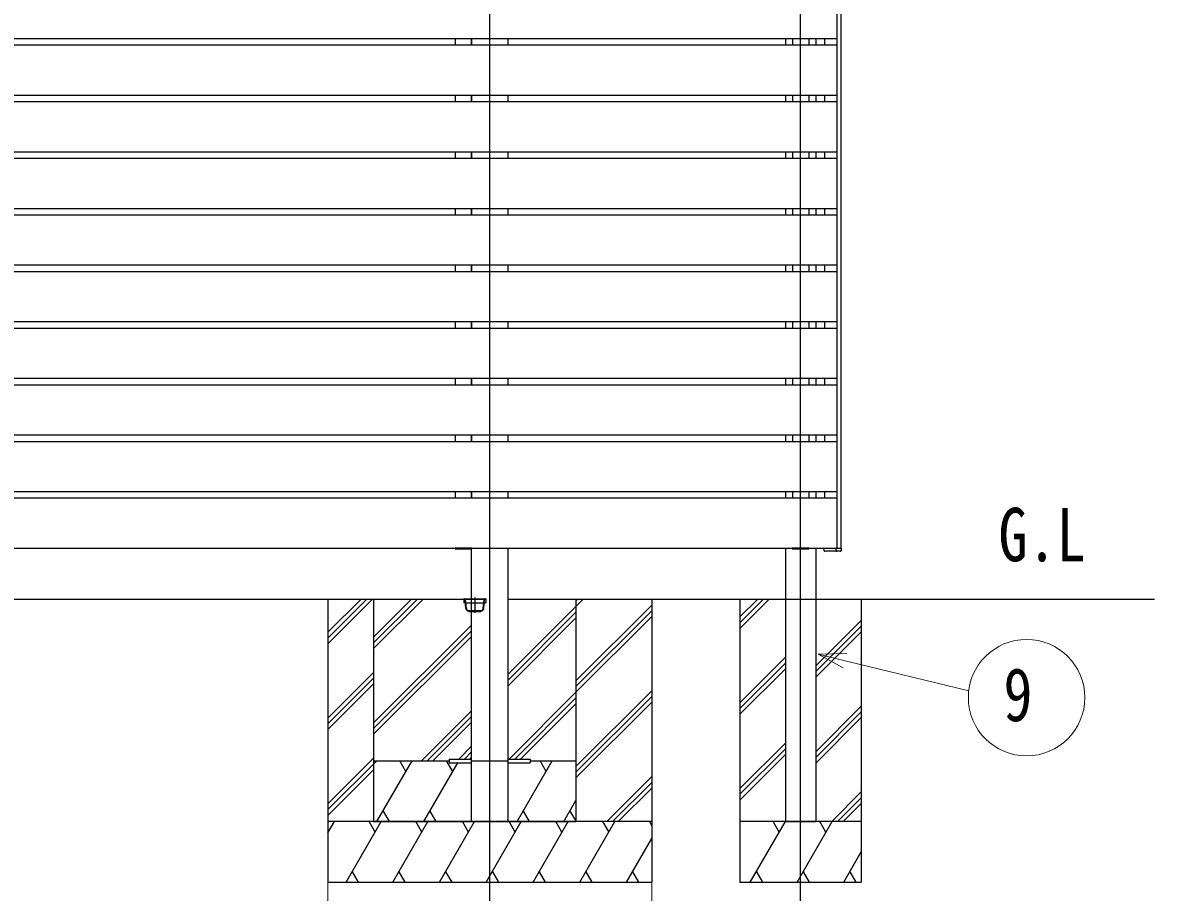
# Model space of a CAD drawing. Units: millimetres, scale not verified. Extents: x -16820 to 16820, y -11880 to 11880.
# Drawn here: x -872 to 1924, y -6975 to -4825 of the extents above; entities that cross this region are included whole.
import ezdxf
from ezdxf.enums import TextEntityAlignment as Align

# ---------------------------------------------------------------- set-up
doc = ezdxf.new("R2010")
doc.units = ezdxf.units.MM
doc.header["$LTSCALE"] = 60
for name, color, linetype in [('0-2_USER1', 3, 'Continuous'), ('0-4_YKK_12', 2, 'Continuous'), ('0-6_YKK_A1', 4, 'Continuous')]:
    doc.layers.add(name, color=color, linetype=linetype)
doc.layers.add('0-7_YKK_D', color=6, linetype='Continuous', lineweight=18)
doc.styles.add('ＭＳ ゴシック', font='')
doc.styles.get('ＭＳ ゴシック').set_extended_font_data('MS Gothic')

msp = doc.modelspace()

# ---------------------------------------------------------------- linework, layer by layer
at = {"layer": '0-4_YKK_12'}
for p, q in [((282.08, -7000), (282.08, -3379.97)), ((1050.08, -7000), (1050.08, -3752.5)), ((245.08, -6246), (245.08, -6284))]:
    msp.add_line(p, q, dxfattribs=at)
at = {"layer": '0-6_YKK_A1'}
for p, q in [((1140.08, -6124), (1140.08, -3760)), ((1150.08, -6124), (1150.08, -3760)), ((1139.58, -4740), (1139.58, -4864)), ((-3849.42, -4864), (1139.58, -4864)), ((196.88, -4864), (196.88, -4880)), ((236.88, -4880), (236.88, -4864)), ((236.88, -4864), (236.88, -4880)), ((327.28, -4880), (327.28, -4864)), ((1012.58, -4864), (1012.58, -4880)), ((1030.08, -4864), (1030.08, -4880)), ((1070.08, -4864), (1070.08, -4880)), ((1087.58, -4864), (1087.58, -4880)), ((1110.08, -4880), (1110.08, -4864)), ((-3849.42, -4880), (1139.58, -4880)), ((1139.58, -4880), (1139.58, -5004)), ((-3849.42, -5004), (1139.58, -5004)), ((196.88, -5004), (196.88, -5020)), ((236.88, -5020), (236.88, -5004)), ((236.88, -5004), (236.88, -5020)), ((327.28, -5020), (327.28, -5004)), ((1012.58, -5004), (1012.58, -5020)), ((1030.08, -5004), (1030.08, -5020)), ((1070.08, -5004), (1070.08, -5020)), ((1087.58, -5004), (1087.58, -5020)), ((1110.08, -5020), (1110.08, -5004)), ((-3849.42, -5020), (1139.58, -5020)), ((1139.58, -5020), (1139.58, -5144)), ((-3849.42, -5144), (1139.58, -5144)), ((196.88, -5144), (196.88, -5160)), ((236.88, -5160), (236.88, -5144)), ((236.88, -5144), (236.88, -5160)), ((327.28, -5160), (327.28, -5144)), ((1012.58, -5144), (1012.58, -5160)), ((1030.08, -5144), (1030.08, -5160)), ((1070.08, -5144), (1070.08, -5160)), ((1087.58, -5144), (1087.58, -5160)), ((1110.08, -5160), (1110.08, -5144)), ((-3849.42, -5160), (1139.58, -5160)), ((1139.58, -5160), (1139.58, -5284)), ((-3849.42, -5284), (1139.58, -5284)), ((196.88, -5284), (196.88, -5300)), ((236.88, -5300), (236.88, -5284)), ((236.88, -5284), (236.88, -5300)), ((327.28, -5300), (327.28, -5284)), ((1012.58, -5284), (1012.58, -5300)), ((1030.08, -5284), (1030.08, -5300)), ((1070.08, -5284), (1070.08, -5300)), ((1087.58, -5284), (1087.58, -5300)), ((1110.08, -5300), (1110.08, -5284)), ((-3849.42, -5300), (1139.58, -5300)), ((1139.58, -5300), (1139.58, -5424)), ((-3849.42, -5424), (1139.58, -5424)), ((196.88, -5424), (196.88, -5440)), ((236.88, -5440), (236.88, -5424)), ((236.88, -5424), (236.88, -5440)), ((327.28, -5440), (327.28, -5424)), ((1012.58, -5424), (1012.58, -5440)), ((1030.08, -5424), (1030.08, -5440)), ((1070.08, -5424), (1070.08, -5440)), ((1087.58, -5424), (1087.58, -5440)), ((1110.08, -5440), (1110.08, -5424)), ((-3849.42, -5440), (1139.58, -5440)), ((1139.58, -5440), (1139.58, -5564)), ((-3849.42, -5564), (1139.58, -5564)), ((196.88, -5564), (196.88, -5580)), ((236.88, -5580), (236.88, -5564)), ((236.88, -5564), (236.88, -5580)), ((327.28, -5580), (327.28, -5564)), ((1012.58, -5564), (1012.58, -5580)), ((1030.08, -5564), (1030.08, -5580)), ((1070.08, -5564), (1070.08, -5580)), ((1087.58, -5564), (1087.58, -5580)), ((1110.08, -5580), (1110.08, -5564)), ((-3849.42, -5580), (1139.58, -5580)), ((1139.58, -5580), (1139.58, -5704)), ((-3849.42, -5704), (1139.58, -5704)), ((196.88, -5704), (196.88, -5720)), ((236.88, -5720), (236.88, -5704)), ((236.88, -5704), (236.88, -5720)), ((327.28, -5720), (327.28, -5704)), ((1012.58, -5704), (1012.58, -5720)), ((1030.08, -5704), (1030.08, -5720)), ((1070.08, -5704), (1070.08, -5720)), ((1087.58, -5704), (1087.58, -5720)), ((1110.08, -5720), (1110.08, -5704)), ((-3849.42, -5720), (1139.58, -5720)), ((1139.58, -5720), (1139.58, -5844)), ((-3849.42, -5844), (1139.58, -5844)), ((196.88, -5844), (196.88, -5860)), ((236.88, -5860), (236.88, -5844)), ((236.88, -5844), (236.88, -5860)), ((327.28, -5860), (327.28, -5844)), ((1012.58, -5844), (1012.58, -5860)), ((1030.08, -5844), (1030.08, -5860)), ((1070.08, -5844), (1070.08, -5860)), ((1087.58, -5844), (1087.58, -5860)), ((1110.08, -5860), (1110.08, -5844)), ((-3849.42, -5860), (1139.58, -5860)), ((1139.58, -5860), (1139.58, -5984)), ((-3849.42, -5984), (1139.58, -5984)), ((196.88, -5984), (196.88, -6000)), ((236.88, -6000), (236.88, -5984)), ((236.88, -5984), (236.88, -6000)), ((327.28, -6000), (327.28, -5984)), ((1012.58, -5984), (1012.58, -6000)), ((1030.08, -5984), (1030.08, -6000)), ((1070.08, -5984), (1070.08, -6000)), ((1087.58, -5984), (1087.58, -6000)), ((1110.08, -6000), (1110.08, -5984)), ((-3849.42, -6000), (1139.58, -6000)), ((1139.58, -6000), (1139.58, -6124)), ((-3849.42, -6124), (1139.58, -6124)), ((237.38, -6124), (196.38, -6124)), ((236.88, -6800), (236.88, -6124)), ((237.38, -6124), (237.38, -6126)), ((327.28, -6800), (327.28, -6124)), ((1070.58, -6124), (1029.58, -6124)), ((1070.58, -6124), (1070.58, -6126)), ((1110.08, -6124), (1150.08, -6124)), ((1136.78, -6124), (1137.77, -6124)), ((1149.08, -6124), (1150.08, -6124)), ((1150.08, -6124), (1150.08, -6130.5)), ((1137.18, -6131.5), (1109.17, -6131.5)), ((1137.18, -6131.5), (1139.17, -6131.5)), ((1149.08, -6131.5), (1139.17, -6131.5)), ((-1309.72, -6250), (236.88, -6250)), ((-117.78, -6250), (-117.78, -6950)), ((-117.78, -6360.33), (-7.45, -6250)), ((-117.78, -6346.19), (-21.59, -6250)), ((-117.78, -6332.05), (-35.73, -6250)), ((-4.92, -6250), (-4.92, -6800)), ((-4.92, -6372.11), (117.19, -6250)), ((-4.92, -6357.97), (103.05, -6250)), ((-4.92, -6343.83), (88.91, -6250)), ((217.08, -6249), (273.08, -6249)), ((221.22, -6251), (217.58, -6251)), ((217.58, -6251), (217.58, -6259)), ((221.92, -6259), (217.58, -6259)), ((222.2, -6250.75), (221.18, -6250.75)), ((223.19, -6273.52), (221.21, -6250.91)), ((268.94, -6251), (221.22, -6251)), ((221.92, -6259), (268.24, -6259)), ((222.94, -6259.25), (221.94, -6259.25)), ((224.18, -6273.44), (222.2, -6250.83)), ((265.98, -6273.44), (267.95, -6250.83)), ((266.97, -6273.52), (268.95, -6250.91)), ((267.22, -6259.25), (268.22, -6259.25)), ((267.96, -6250.75), (268.98, -6250.75)), ((268.24, -6259), (272.58, -6259)), ((272.58, -6251), (268.94, -6251)), ((272.58, -6251), (272.58, -6259)), ((273.08, -6250), (273.08, -6249)), ((327.28, -6250), (1924.27, -6250)), ((327.28, -6252.05), (329.32, -6250)), ((495.08, -6267.97), (513.05, -6250)), ((495.08, -6253.83), (498.91, -6250)), ((495.08, -6250), (495.08, -6800)), ((682.22, -6250), (682.22, -6950)), ((900.08, -6250), (900.08, -6950)), ((900.08, -6294.18), (944.26, -6250)), ((900.08, -6308.32), (958.4, -6250)), ((900.08, -6322.46), (972.54, -6250)), ((1200.08, -6250), (1200.08, -6950)), ((229.16, -6278), (261.39, -6278)), ((261, -6279), (229.16, -6279)), ((260.08, -6281), (260.08, -6279)), ((327.28, -6435.89), (495.08, -6268.09)), ((327.28, -6450.03), (495.08, -6282.24)), ((495.08, -6451.82), (682.22, -6264.68)), ((495.08, -6465.96), (682.22, -6278.82)), ((-4.92, -6555.96), (236.88, -6314.16)), ((327.28, -6464.18), (495.08, -6296.38)), ((495.08, -6480.1), (682.22, -6292.96)), ((1087.58, -6415.05), (1200.08, -6302.55)), ((1087.58, -6429.19), (1200.08, -6316.69)), ((-4.92, -6570.1), (236.88, -6328.3)), ((-4.92, -6584.24), (236.88, -6342.44)), ((1087.58, -6443.33), (1200.08, -6330.83)), ((236.88, -6401.65), (237.02, -6401.51)), ((900.08, -6506.31), (1012.58, -6393.81)), ((-117.78, -6544.18), (-4.92, -6431.32)), ((236.88, -6415.79), (237.02, -6415.65)), ((236.88, -6429.94), (237.02, -6429.79)), ((900.08, -6520.45), (1012.58, -6407.95)), ((900.08, -6534.59), (1012.58, -6422.1)), ((-117.78, -6558.32), (-4.92, -6445.46)), ((-117.78, -6572.46), (-4.92, -6459.6)), ((329.8, -6645.5), (495.08, -6480.22)), ((495.08, -6663.95), (682.22, -6476.81)), ((343.94, -6645.5), (495.08, -6494.37)), ((358.09, -6645.5), (495.08, -6508.51)), ((495.08, -6678.09), (682.22, -6490.95)), ((495.08, -6692.24), (682.22, -6505.09)), ((1087.58, -6627.18), (1200.08, -6514.68)), ((113.17, -6650), (236.88, -6526.29)), ((127.31, -6650), (236.88, -6540.43)), ((1087.58, -6641.32), (1200.08, -6528.82)), ((1087.58, -6655.46), (1200.08, -6542.96)), ((141.45, -6650), (236.88, -6554.58)), ((205.16, -6645.5), (237.02, -6613.64)), ((219.31, -6645.5), (237.02, -6627.78)), ((900.08, -6718.44), (1012.58, -6605.94)), ((900.08, -6732.58), (1012.58, -6620.08)), ((-117.78, -6756.31), (-4.92, -6643.45)), ((-117.78, -6770.45), (2.67, -6650)), ((-4.92, -6650), (182.02, -6650)), ((3.32, -6800), (89.93, -6650)), ((74.93, -6675.98), (59.92, -6650)), ((118.79, -6800), (202.8, -6654.5)), ((190.4, -6675.98), (175.39, -6650)), ((182.02, -6645.5), (182.02, -6654.5)), ((182.02, -6645.5), (237.02, -6645.5)), ((182.02, -6654.5), (237.02, -6654.5)), ((233.45, -6645.5), (237.02, -6641.93)), ((236.88, -6650), (327.28, -6650)), ((327.02, -6645.5), (382.02, -6645.5)), ((327.02, -6654.5), (382.02, -6654.5)), ((349.74, -6800), (436.34, -6650)), ((382.02, -6645.5), (382.02, -6654.5)), ((382.02, -6650), (495.08, -6650)), ((421.34, -6675.98), (406.34, -6650)), ((900.08, -6746.73), (1012.58, -6634.23)), ((-117.78, -6784.59), (-4.92, -6671.74)), ((571.16, -6800), (682.22, -6688.94)), ((585.3, -6800), (682.22, -6703.08)), ((599.45, -6800), (682.22, -6717.23)), ((1126.89, -6800), (1200.08, -6726.81)), ((465.21, -6800), (495.08, -6748.26)), ((1141.03, -6800), (1200.08, -6740.95)), ((1155.17, -6800), (1200.08, -6755.09)), ((18.32, -6774.02), (33.32, -6800)), ((133.79, -6774.02), (148.79, -6800)), ((364.74, -6774.02), (379.74, -6800)), ((480.21, -6774.02), (495.21, -6800)), ((682.22, -6800), (-117.78, -6800)), ((-117.78, -6827.5), (-101.9, -6800)), ((-73.03, -6950), (13.57, -6800)), ((-1.43, -6825.98), (-16.43, -6800)), ((-4.92, -6800), (495.08, -6800)), ((42.44, -6950), (129.04, -6800)), ((114.04, -6825.98), (99.04, -6800)), ((157.91, -6950), (244.51, -6800)), ((229.51, -6825.98), (214.51, -6800)), ((236.88, -6800), (327.28, -6800)), ((273.38, -6950), (359.98, -6800)), ((344.98, -6825.98), (329.98, -6800)), ((388.85, -6950), (475.45, -6800)), ((460.45, -6825.98), (445.45, -6800)), ((504.32, -6950), (590.92, -6800)), ((560.92, -6800), (575.92, -6825.98)), ((676.39, -6800), (682.22, -6810.1)), ((1200.08, -6800), (900.08, -6800)), ((925.77, -6950), (1012.37, -6800)), ((997.37, -6825.98), (982.37, -6800)), ((1012.58, -6800), (1087.58, -6800)), ((1041.24, -6950), (1127.84, -6800)), ((1112.84, -6825.98), (1097.84, -6800)), ((-116.9, -6825.98), (-117.78, -6824.46)), ((619.79, -6950), (682.22, -6841.86)), ((1156.71, -6950), (1200.08, -6874.88)), ((-58.03, -6924.02), (-43.04, -6950)), ((57.44, -6924.02), (72.44, -6950)), ((172.91, -6924.02), (187.91, -6950)), ((288.38, -6924.02), (303.38, -6950)), ((403.85, -6924.02), (418.85, -6950)), ((519.32, -6924.02), (534.32, -6950)), ((634.79, -6924.02), (649.79, -6950)), ((940.77, -6924.02), (955.76, -6950)), ((1056.24, -6924.02), (1071.23, -6950)), ((1171.7, -6924.02), (1186.7, -6950)), ((-117.78, -6950), (682.22, -6950)), ((900.08, -6950), (1200.08, -6950))]:
    msp.add_line(p, q, dxfattribs=at)
for points in [[(196.38, -6124), (196.38, -6126), (237.38, -6126)], [(1012.58, -6124), (1012.58, -6250), (1012.58, -6800)], [(1029.58, -6124), (1029.58, -6126), (1070.58, -6126)], [(1087.58, -6124), (1087.58, -6250), (1087.58, -6800)], [(1108.17, -6130.56), (1107.77, -6124), (1108.77, -6124), (1136.78, -6124)], [(1138.17, -6130.56), (1137.77, -6124), (1138.77, -6124), (1149.08, -6124)], [(273.08, -6250), (217.08, -6250), (217.08, -6249)], [(230.08, -6279), (230.08, -6281), (260.08, -6281)]]:
    msp.add_lwpolyline(points, dxfattribs=at)
for centre, radius, start, end in [((1109.17, -6130.5), 1, 183.5, 270), ((1139.17, -6130.5), 1, 183.5, 270), ((1149.08, -6130.5), 1, 270, 0), ((220.21, -6251), 2, 5, 90), ((220.21, -6251), 1, 5, 90), ((221.92, -6259), 1, 180, 275), ((221.92, -6259), 0.667, 180, 275), ((221.92, -6259), 0.333, 180, 275), ((269.95, -6251), 2, 90, 175), ((269.95, -6251), 1, 90, 175), ((229.16, -6273), 6, 185, 270), ((229.16, -6273), 5, 185, 270), ((261, -6273), 5, 270, 355), ((261, -6273), 6, 270, 355)]:
    msp.add_arc(centre, radius, start, end, dxfattribs=at)
at = {"layer": '0-7_YKK_D'}
for p, q in [((-117.78, -6950), (-117.78, -7851)), ((682.22, -6950), (682.22, -7851))]:
    msp.add_line(p, q, dxfattribs=at)
for points in [[(1155.65, -6419.9), (1093.87, -6386.16), (1164.25, -6384.49)], [(1093.87, -6386.16), (1159.95, -6402.2), (1465.66, -6476.38)]]:
    msp.add_lwpolyline(points, dxfattribs=at)
msp.add_circle((1608.63, -6493.6), 144, dxfattribs=at)

# ---------------------------------------------------------------- texts
at = {"layer": '0-2_USER1', "style": 'ＭＳ ゴシック', "width": 0.8}
msp.add_text('G.L', height=132, dxfattribs=at).set_placement((1539, -6196), align=Align.BOTTOM_LEFT)
at = {"layer": '0-7_YKK_D', "style": 'ＭＳ ゴシック', "width": 0.8}
msp.add_text('9', height=132, dxfattribs=at).set_placement((1551.25, -6591.4), align=Align.BOTTOM_LEFT)

doc.saveas('drawing.dxf')
